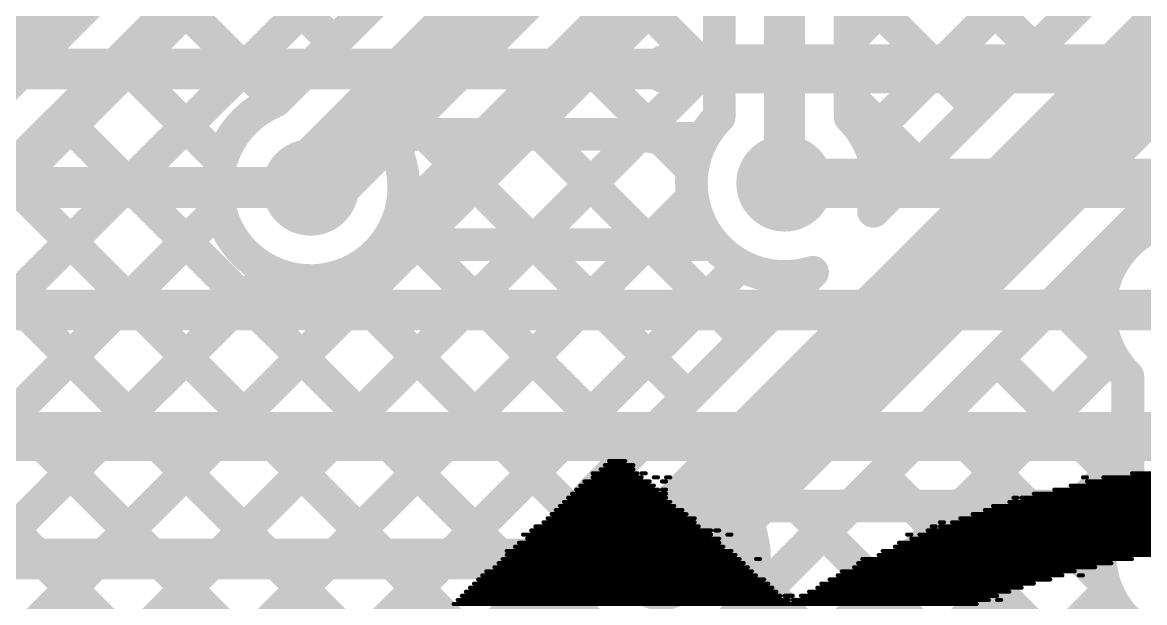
# Model space of a CAD drawing. Header units: millimetres. Extents: x 0 to 214, y 0 to 214.
# Drawn here: x 3.3165 to 3.5911, y 2.2893 to 2.4314 of the extents above; entities that cross this region are included whole.
import ezdxf

# ---------------------------------------------------------------- set-up
doc = ezdxf.new("R2010")
doc.units = ezdxf.units.MM
doc.header["$MEASUREMENT"] = 0
for name, color, linetype in [('BottomLayer', 5, 'Continuous'), ('BottomOverlay', 54, 'Continuous'), ('BottomSolder', 6, 'Continuous'), ('TopLayer', 1, 'Continuous'), ('TopSolder', 216, 'Continuous'), ('ViaHoleLayer', 16, 'Continuous')]:
    doc.layers.add(name, color=color, linetype=linetype)

msp = doc.modelspace()

# ---------------------------------------------------------------- hatches: boundary and pattern name
at = {"layer": 'BottomLayer'}
h = msp.add_hatch(color=5, dxfattribs=at)
edge = h.paths.add_edge_path()
edge.add_arc((3.503, 2.392), 0.01181, 0, 360)
h = msp.add_hatch(color=5, dxfattribs=at)
edge = h.paths.add_edge_path()
edge.add_arc((3.387, 2.391), 0.01181, 0, 360)
h = msp.add_hatch(color=5, dxfattribs=at)
edge = h.paths.add_edge_path()
edge.add_arc((3.47284, 2.3), 0.01181, 0, 360)
at = {"layer": 'BottomSolder'}
h = msp.add_hatch(color=6, dxfattribs=at)
edge = h.paths.add_edge_path()
edge.add_arc((3.387, 2.391), 0.00991, 0, 360)
h = msp.add_hatch(color=6, dxfattribs=at)
edge = h.paths.add_edge_path()
edge.add_arc((3.503, 2.392), 0.00991, 0, 360)
h = msp.add_hatch(color=6, dxfattribs=at)
edge = h.paths.add_edge_path()
edge.add_arc((3.47284, 2.3), 0.00991, 0, 360)
at = {"layer": 'TopLayer'}
h = msp.add_hatch(color=1, dxfattribs=at)
edge = h.paths.add_edge_path()
edge.add_arc((3.503, 2.392), 0.01181, 0, 360)
h = msp.add_hatch(color=1, dxfattribs=at)
edge = h.paths.add_edge_path()
edge.add_arc((3.387, 2.391), 0.01181, 0, 360)
h = msp.add_hatch(color=1, dxfattribs=at)
edge = h.paths.add_edge_path()
edge.add_arc((3.47284, 2.3), 0.01181, 0, 360)
at = {"layer": 'TopSolder'}
h = msp.add_hatch(color=216, dxfattribs=at)
edge = h.paths.add_edge_path()
edge.add_arc((3.387, 2.391), 0.00991, 0, 360)
h = msp.add_hatch(color=216, dxfattribs=at)
edge = h.paths.add_edge_path()
edge.add_arc((3.503, 2.392), 0.00991, 0, 360)
h = msp.add_hatch(color=216, dxfattribs=at)
edge = h.paths.add_edge_path()
edge.add_arc((3.47284, 2.3), 0.00991, 0, 360)
at = {"layer": 'ViaHoleLayer'}
h = msp.add_hatch(color=16, dxfattribs=at)
edge = h.paths.add_edge_path()
edge.add_arc((3.503, 2.392), 0.00591, 0, 360)
h = msp.add_hatch(color=16, dxfattribs=at)
edge = h.paths.add_edge_path()
edge.add_arc((3.387, 2.391), 0.00591, 0, 360)
h = msp.add_hatch(color=16, dxfattribs=at)
edge = h.paths.add_edge_path()
edge.add_arc((3.47284, 2.3), 0.00591, 0, 360)

# ---------------------------------------------------------------- linework, layer by layer
at = {"layer": 'BottomLayer'}
for points, const_width in [([(3.519, 2.42705), (3.77845, 2.6865)], 0.008), ([(3.52307, 2.40284), (3.80673, 2.6865)], 0.008), ([(3.387, 2.391), (3.638, 2.642)], 0.02), ([(3.52476, 2.38515), (3.75922, 2.61962)], 0.008), ([(3.47284, 2.3), (3.77584, 2.603)], 0.025), ([(3.195, 2.308), (3.466, 2.579)], 0.022), ([(3.48946, 2.28338), (3.79246, 2.58638)], 0.008), ([(3.21482, 2.29671), (3.43488, 2.51677)], 0.008), ([(3.114, 2.19176), (3.43573, 2.51349)], 0.008), ([(3.114, 2.16348), (3.44958, 2.49906)], 0.008), ([(3.37845, 2.41215), (3.46481, 2.49851)], 0.008), ([(3.50725, 2.48155), (3.5642, 2.4246)], 0.008), ([(3.40815, 2.38245), (3.48034, 2.45464)], 0.008), ([(3.503, 2.392), (3.503, 2.452)], 0.01), ([(3.3686, 2.45049), (3.3927, 2.42639)], 0.008), ([(3.114, 2.07862), (3.48108, 2.4457)], 0.008), ([(3.46482, 2.43912), (3.487, 2.41694)], 0.008), ([(3.52165, 2.43886), (3.55006, 2.41045)], 0.008), ([(3.35446, 2.43635), (3.37855, 2.41225)], 0.008), ([(3.487, 2.40826), (3.487, 2.43574)], 0.008), ([(3.519, 2.40826), (3.519, 2.43574)], 0.008), ([(3.45068, 2.42498), (3.48042, 2.39524)], 0.008), ([(3.11575, 2.05209), (3.487, 2.42334)], 0.008), ([(3.34032, 2.4222), (3.36511, 2.39741)], 0.008), ([(3.519, 2.41323), (3.53592, 2.39631)], 0.008), ([(3.43654, 2.41084), (3.49349, 2.35388)], 0.008), ([(3.32618, 2.40806), (3.816, 1.91824)], 0.008), ([(3.42239, 2.3967), (3.47935, 2.33974)], 0.008), ([(3.31203, 2.39392), (3.816, 1.88995)], 0.008), ([(3.12989, 2.03795), (3.48046, 2.38851)], 0.008), ([(3.114, 2.13519), (3.36476, 2.38595)], 0.008), ([(3.40825, 2.38255), (3.46521, 2.3256)], 0.008), ([(3.29789, 2.37978), (3.816, 1.86167)], 0.008), ([(3.14404, 2.02381), (3.49216, 2.37193)], 0.008), ([(3.114, 2.10691), (3.3774, 2.37031)], 0.008), ([(3.39341, 2.36911), (3.45188, 2.31064)], 0.008), ([(3.45622, 2.31662), (3.50985, 2.37024)], 0.008), ([(3.28375, 2.36564), (3.816, 1.83338)], 0.008), ([(3.56915, 2.36308), (3.58432, 2.34791)], 0.008), ([(3.2006, 1.96724), (3.58314, 2.34978)], 0.008), ([(3.26961, 2.35149), (3.816, 1.8051)], 0.008), ([(3.55501, 2.34893), (3.58684, 2.3171)], 0.008), ([(3.587, 2.31726), (3.587, 2.34474)], 0.008), ([(3.54087, 2.33479), (3.58112, 2.29453)], 0.008), ([(3.21475, 1.95309), (3.587, 2.32535)], 0.008), ([(3.52672, 2.32065), (3.994, 1.85337)], 0.008), ([(3.51258, 2.30651), (3.83756, 1.98153)], 0.008), ([(3.15818, 2.00966), (3.44935, 2.30084)], 0.008), ([(3.22889, 1.93895), (3.58201, 2.29207)], 0.008), ([(3.49844, 2.29237), (3.82137, 1.96944)], 0.008)]:
    msp.add_lwpolyline(points, dxfattribs=dict(at, const_width=const_width))
for points, const_width in [([(3.3907, 2.42639, 1), (3.3947, 2.42639, 1)], 0.004), ([(3.517, 2.42705, 1), (3.521, 2.42705, 1)], 0.004), ([(3.44868, 2.42498, 1), (3.45268, 2.42498, 1)], 0.004), ([(3.5622, 2.4246, 1), (3.5662, 2.4246, 1)], 0.004), ([(3.33832, 2.4222, 1), (3.34232, 2.4222, 1)], 0.004), ([(3.485, 2.42334, 1), (3.489, 2.42334, 1)], 0.004), ([(3.485, 2.41694, 1), (3.489, 2.41694, 1)], 0.004), ([(3.517, 2.41323, 1), (3.521, 2.41323, 1)], 0.004), ([(3.37645, 2.41215, 1), (3.38045, 2.41215, 1)], 0.004), ([(3.37645, 2.41215, 1), (3.38045, 2.41215, 1)], 0.004), ([(3.37655, 2.41225, 1), (3.38055, 2.41225, 1)], 0.004), ([(3.43454, 2.41084, 1), (3.43854, 2.41084, 1)], 0.004), ([(3.54806, 2.41045, 1), (3.55206, 2.41045, 1)], 0.004), ([(3.32417, 2.40806, 1), (3.32817, 2.40806, 1)], 0.004), ([(3.485, 2.40826, 1), (3.489, 2.40826, 1)], 0.004), ([(3.485, 2.40826, 1), (3.489, 2.40826, 1)], 0.004), ([(3.517, 2.40826, 1), (3.521, 2.40826, 1)], 0.004), ([(3.517, 2.40826, 1), (3.521, 2.40826, 1)], 0.004), ([(3.52107, 2.40284, 1), (3.52507, 2.40284, 1)], 0.004), ([(3.36311, 2.39741, 1), (3.36711, 2.39741, 1)], 0.004), ([(3.382, 2.391, 1), (3.392, 2.391, 1)], 0.01), ([(3.42039, 2.3967, 1), (3.42439, 2.3967, 1)], 0.004), ([(3.53392, 2.39631, 1), (3.53792, 2.39631, 1)], 0.004), ([(3.47842, 2.39524, 1), (3.48242, 2.39524, 1)], 0.004), ([(3.5005, 2.392, 1), (3.5055, 2.392, 1)], 0.005), ([(3.52381, 2.392, 1), (3.52781, 2.392, 1)], 0.004), ([(3.52381, 2.392, 1), (3.52781, 2.392, 1)], 0.004), ([(3.47846, 2.38851, 1), (3.48246, 2.38851, 1)], 0.004), ([(3.36276, 2.38595, 1), (3.36676, 2.38595, 1)], 0.004), ([(3.52276, 2.38515, 1), (3.52676, 2.38515, 1)], 0.004), ([(3.52276, 2.38515, 1), (3.52676, 2.38515, 1)], 0.004), ([(3.40615, 2.38245, 1), (3.41015, 2.38245, 1)], 0.004), ([(3.40615, 2.38245, 1), (3.41015, 2.38245, 1)], 0.004), ([(3.40625, 2.38255, 1), (3.41025, 2.38255, 1)], 0.004), ([(3.49016, 2.37193, 1), (3.49416, 2.37193, 1)], 0.004), ([(3.3754, 2.37031, 1), (3.3794, 2.37031, 1)], 0.004), ([(3.39141, 2.36911, 1), (3.39541, 2.36911, 1)], 0.004), ([(3.50785, 2.37024, 1), (3.51185, 2.37024, 1)], 0.004), ([(3.50785, 2.37024, 1), (3.51185, 2.37024, 1)], 0.004), ([(3.56715, 2.36308, 1), (3.57115, 2.36308, 1)], 0.004), ([(3.49149, 2.35388, 1), (3.49549, 2.35388, 1)], 0.004), ([(3.58114, 2.34978, 1), (3.58514, 2.34978, 1)], 0.004), ([(3.55301, 2.34893, 1), (3.55701, 2.34893, 1)], 0.004), ([(3.58232, 2.34791, 1), (3.58632, 2.34791, 1)], 0.004), ([(3.585, 2.34474, 1), (3.589, 2.34474, 1)], 0.004), ([(3.585, 2.34474, 1), (3.589, 2.34474, 1)], 0.004), ([(3.47735, 2.33974, 1), (3.48135, 2.33974, 1)], 0.004), ([(3.53887, 2.33479, 1), (3.54287, 2.33479, 1)], 0.004), ([(3.46321, 2.3256, 1), (3.46721, 2.3256, 1)], 0.004), ([(3.585, 2.32535, 1), (3.589, 2.32535, 1)], 0.004), ([(3.52472, 2.32065, 1), (3.52872, 2.32065, 1)], 0.004), ([(3.45422, 2.31662, 1), (3.45822, 2.31662, 1)], 0.004), ([(3.45422, 2.31662, 1), (3.45822, 2.31662, 1)], 0.004), ([(3.58484, 2.3171, 1), (3.58884, 2.3171, 1)], 0.004), ([(3.585, 2.31726, 1), (3.589, 2.31726, 1)], 0.004), ([(3.585, 2.31726, 1), (3.589, 2.31726, 1)], 0.004), ([(3.44988, 2.31064, 1), (3.45388, 2.31064, 1)], 0.004), ([(3.46659, 2.3, 1), (3.47909, 2.3, 1)], 0.0125), ([(3.51058, 2.30651, 1), (3.51458, 2.30651, 1)], 0.004), ([(3.44735, 2.30084, 1), (3.45135, 2.30084, 1)], 0.004), ([(3.57912, 2.29453, 1), (3.58312, 2.29453, 1)], 0.004), ([(3.49644, 2.29237, 1), (3.50044, 2.29237, 1)], 0.004), ([(3.58001, 2.29207, 1), (3.58401, 2.29207, 1)], 0.004)]:
    msp.add_lwpolyline(points, format="xyb", close=True, dxfattribs=dict(at, const_width=const_width))
at = {"layer": 'BottomLayer', "const_width": 0.008}
for points in [[(3.40815, 2.38245, -1.510411), (3.37845, 2.41215)], [(3.50985, 2.37024, -0.7878), (3.487, 2.40826)], [(3.519, 2.40826, -0.200996), (3.52581, 2.392)], [(3.52581, 2.392, -0.076353), (3.52476, 2.38515)], [(3.587, 2.34474, -1.503118), (3.62581, 2.361)], [(3.48946, 2.28338, -1), (3.45622, 2.31662)], [(3.62581, 2.301, -1.503118), (3.587, 2.31726)]]:
    msp.add_lwpolyline(points, format="xyb", dxfattribs=at)
at = {"layer": 'BottomOverlay', "const_width": 0.001}
for points in [[(3.459, 2.323), (3.466, 2.323)], [(3.46, 2.324), (3.464, 2.324)], [(3.456, 2.321), (3.467, 2.321)], [(3.456, 2.32), (3.468, 2.32)], [(3.458, 2.322), (3.466, 2.322)], [(3.468, 2.321), (3.469, 2.321)], [(3.471, 2.32), (3.472, 2.32)], [(3.474, 2.32), (3.475, 2.32)], [(3.576, 2.32), (3.577, 2.32)], [(3.581, 2.32), (3.669, 2.32)], [(3.588, 2.321), (3.662, 2.321)], [(3.453, 2.318), (3.471, 2.318)], [(3.454, 2.319), (3.47, 2.319)], [(3.473, 2.319), (3.474, 2.319)], [(3.573, 2.318), (3.678, 2.318)], [(3.577, 2.319), (3.674, 2.319)], [(3.45, 2.315), (3.474, 2.315)], [(3.451, 2.316), (3.474, 2.316)], [(3.452, 2.317), (3.472, 2.317)], [(3.473, 2.317), (3.474, 2.317)], [(3.559, 2.315), (3.56, 2.315)], [(3.561, 2.315), (3.69, 2.315)], [(3.564, 2.316), (3.686, 2.316)], [(3.569, 2.317), (3.682, 2.317)], [(3.447, 2.312), (3.478, 2.312)], [(3.448, 2.313), (3.476, 2.313)], [(3.449, 2.314), (3.475, 2.314)], [(3.552, 2.312), (3.7, 2.312)], [(3.554, 2.313), (3.696, 2.313)], [(3.558, 2.314), (3.693, 2.314)], [(3.444, 2.309), (3.481, 2.309)], [(3.445, 2.31), (3.481, 2.31)], [(3.446, 2.311), (3.479, 2.311)], [(3.541, 2.309), (3.542, 2.309)], [(3.544, 2.309), (3.707, 2.309)], [(3.546, 2.31), (3.704, 2.31)], [(3.549, 2.311), (3.702, 2.311)], [(3.441, 2.307), (3.485, 2.307)], [(3.442, 2.308), (3.482, 2.308)], [(3.486, 2.307), (3.487, 2.307)], [(3.538, 2.307), (3.713, 2.307)], [(3.539, 2.308), (3.54, 2.308)], [(3.541, 2.308), (3.71, 2.308)], [(3.438, 2.304), (3.487, 2.304)], [(3.439, 2.306), (3.485, 2.306)], [(3.44, 2.305), (3.487, 2.305)], [(3.489, 2.306), (3.49, 2.306)], [(3.531, 2.304), (3.72, 2.304)], [(3.533, 2.306), (3.534, 2.306)], [(3.534, 2.305), (3.717, 2.305)], [(3.536, 2.306), (3.715, 2.306)], [(3.435, 2.302), (3.49, 2.302)], [(3.435, 2.301), (3.491, 2.301)], [(3.437, 2.303), (3.488, 2.303)], [(3.526, 2.301), (3.595, 2.301)], [(3.527, 2.302), (3.603, 2.302)], [(3.53, 2.303), (3.612, 2.303)], [(3.432, 2.298), (3.494, 2.298)], [(3.433, 2.299), (3.493, 2.299)], [(3.434, 2.3), (3.492, 2.3)], [(3.496, 2.3), (3.497, 2.3)], [(3.52, 2.298), (3.579, 2.298)], [(3.521, 2.299), (3.583, 2.299)], [(3.522, 2.3), (3.588, 2.3)], [(3.429, 2.296), (3.496, 2.296)], [(3.43, 2.297), (3.495, 2.297)], [(3.516, 2.296), (3.571, 2.296)], [(3.517, 2.297), (3.574, 2.297)], [(3.575, 2.296), (3.576, 2.296)], [(3.426, 2.293), (3.5, 2.293)], [(3.427, 2.294), (3.499, 2.294)], [(3.428, 2.295), (3.498, 2.295)], [(3.511, 2.293), (3.561, 2.293)], [(3.512, 2.294), (3.564, 2.294)], [(3.514, 2.295), (3.568, 2.295)], [(3.423, 2.29), (3.504, 2.29)], [(3.424, 2.291), (3.502, 2.291)], [(3.425, 2.292), (3.501, 2.292)], [(3.503, 2.291), (3.505, 2.291)], [(3.505, 2.29), (3.553, 2.29)], [(3.507, 2.291), (3.555, 2.291)], [(3.509, 2.292), (3.558, 2.292)], [(3.555, 2.29), (3.556, 2.29)], [(3.422, 2.289), (3.55, 2.289)]]:
    msp.add_lwpolyline(points, dxfattribs=at)
at = {"layer": 'BottomOverlay', "const_width": 0.0005}
for points in [[(3.45875, 2.323, 1), (3.45925, 2.323, 1)], [(3.45975, 2.324, 1), (3.46025, 2.324, 1)], [(3.46375, 2.324, 1), (3.46425, 2.324, 1)], [(3.46575, 2.323, 1), (3.46625, 2.323, 1)], [(3.45575, 2.321, 1), (3.45625, 2.321, 1)], [(3.45575, 2.32, 1), (3.45625, 2.32, 1)], [(3.45775, 2.322, 1), (3.45825, 2.322, 1)], [(3.46575, 2.322, 1), (3.46625, 2.322, 1)], [(3.46675, 2.321, 1), (3.46725, 2.321, 1)], [(3.46775, 2.321, 1), (3.46825, 2.321, 1)], [(3.46775, 2.32, 1), (3.46825, 2.32, 1)], [(3.46875, 2.321, 1), (3.46925, 2.321, 1)], [(3.47075, 2.32, 1), (3.47125, 2.32, 1)], [(3.47175, 2.32, 1), (3.47225, 2.32, 1)], [(3.47375, 2.32, 1), (3.47425, 2.32, 1)], [(3.47475, 2.32, 1), (3.47525, 2.32, 1)], [(3.57575, 2.32, 1), (3.57625, 2.32, 1)], [(3.57675, 2.32, 1), (3.57725, 2.32, 1)], [(3.58075, 2.32, 1), (3.58125, 2.32, 1)], [(3.58775, 2.321, 1), (3.58825, 2.321, 1)], [(3.45275, 2.318, 1), (3.45325, 2.318, 1)], [(3.45375, 2.319, 1), (3.45425, 2.319, 1)], [(3.46975, 2.319, 1), (3.47025, 2.319, 1)], [(3.47075, 2.318, 1), (3.47125, 2.318, 1)], [(3.47275, 2.319, 1), (3.47325, 2.319, 1)], [(3.47375, 2.319, 1), (3.47425, 2.319, 1)], [(3.57275, 2.318, 1), (3.57325, 2.318, 1)], [(3.57675, 2.319, 1), (3.57725, 2.319, 1)], [(3.44975, 2.315, 1), (3.45025, 2.315, 1)], [(3.45075, 2.316, 1), (3.45125, 2.316, 1)], [(3.45175, 2.317, 1), (3.45225, 2.317, 1)], [(3.47175, 2.317, 1), (3.47225, 2.317, 1)], [(3.47275, 2.317, 1), (3.47325, 2.317, 1)], [(3.47375, 2.317, 1), (3.47425, 2.317, 1)], [(3.47375, 2.316, 1), (3.47425, 2.316, 1)], [(3.47375, 2.315, 1), (3.47425, 2.315, 1)], [(3.55875, 2.315, 1), (3.55925, 2.315, 1)], [(3.55975, 2.315, 1), (3.56025, 2.315, 1)], [(3.56075, 2.315, 1), (3.56125, 2.315, 1)], [(3.56375, 2.316, 1), (3.56425, 2.316, 1)], [(3.56875, 2.317, 1), (3.56925, 2.317, 1)], [(3.44675, 2.312, 1), (3.44725, 2.312, 1)], [(3.44775, 2.313, 1), (3.44825, 2.313, 1)], [(3.44875, 2.314, 1), (3.44925, 2.314, 1)], [(3.47475, 2.314, 1), (3.47525, 2.314, 1)], [(3.47575, 2.313, 1), (3.47625, 2.313, 1)], [(3.47775, 2.312, 1), (3.47825, 2.312, 1)], [(3.55175, 2.312, 1), (3.55225, 2.312, 1)], [(3.55375, 2.313, 1), (3.55425, 2.313, 1)], [(3.55775, 2.314, 1), (3.55825, 2.314, 1)], [(3.44375, 2.309, 1), (3.44425, 2.309, 1)], [(3.44475, 2.31, 1), (3.44525, 2.31, 1)], [(3.44575, 2.311, 1), (3.44625, 2.311, 1)], [(3.47875, 2.311, 1), (3.47925, 2.311, 1)], [(3.48075, 2.31, 1), (3.48125, 2.31, 1)], [(3.48075, 2.309, 1), (3.48125, 2.309, 1)], [(3.54075, 2.309, 1), (3.54125, 2.309, 1)], [(3.54175, 2.309, 1), (3.54225, 2.309, 1)], [(3.54375, 2.309, 1), (3.54425, 2.309, 1)], [(3.54575, 2.31, 1), (3.54625, 2.31, 1)], [(3.54875, 2.311, 1), (3.54925, 2.311, 1)], [(3.44075, 2.307, 1), (3.44125, 2.307, 1)], [(3.44175, 2.308, 1), (3.44225, 2.308, 1)], [(3.48175, 2.308, 1), (3.48225, 2.308, 1)], [(3.48475, 2.307, 1), (3.48525, 2.307, 1)], [(3.48575, 2.307, 1), (3.48625, 2.307, 1)], [(3.48675, 2.307, 1), (3.48725, 2.307, 1)], [(3.53775, 2.307, 1), (3.53825, 2.307, 1)], [(3.53875, 2.308, 1), (3.53925, 2.308, 1)], [(3.53975, 2.308, 1), (3.54025, 2.308, 1)], [(3.54075, 2.308, 1), (3.54125, 2.308, 1)], [(3.43775, 2.304, 1), (3.43825, 2.304, 1)], [(3.43875, 2.306, 1), (3.43925, 2.306, 1)], [(3.43975, 2.305, 1), (3.44025, 2.305, 1)], [(3.48475, 2.306, 1), (3.48525, 2.306, 1)], [(3.48675, 2.305, 1), (3.48725, 2.305, 1)], [(3.48675, 2.304, 1), (3.48725, 2.304, 1)], [(3.48875, 2.306, 1), (3.48925, 2.306, 1)], [(3.48975, 2.306, 1), (3.49025, 2.306, 1)], [(3.53075, 2.304, 1), (3.53125, 2.304, 1)], [(3.53275, 2.306, 1), (3.53325, 2.306, 1)], [(3.53375, 2.306, 1), (3.53425, 2.306, 1)], [(3.53375, 2.305, 1), (3.53425, 2.305, 1)], [(3.53575, 2.306, 1), (3.53625, 2.306, 1)], [(3.43475, 2.302, 1), (3.43525, 2.302, 1)], [(3.43475, 2.301, 1), (3.43525, 2.301, 1)], [(3.43675, 2.303, 1), (3.43725, 2.303, 1)], [(3.48775, 2.303, 1), (3.48825, 2.303, 1)], [(3.48975, 2.302, 1), (3.49025, 2.302, 1)], [(3.49075, 2.301, 1), (3.49125, 2.301, 1)], [(3.52575, 2.301, 1), (3.52625, 2.301, 1)], [(3.52675, 2.302, 1), (3.52725, 2.302, 1)], [(3.52975, 2.303, 1), (3.53025, 2.303, 1)], [(3.43175, 2.298, 1), (3.43225, 2.298, 1)], [(3.43275, 2.299, 1), (3.43325, 2.299, 1)], [(3.43375, 2.3, 1), (3.43425, 2.3, 1)], [(3.49175, 2.3, 1), (3.49225, 2.3, 1)], [(3.49275, 2.299, 1), (3.49325, 2.299, 1)], [(3.49375, 2.298, 1), (3.49425, 2.298, 1)], [(3.49575, 2.3, 1), (3.49625, 2.3, 1)], [(3.49675, 2.3, 1), (3.49725, 2.3, 1)], [(3.51975, 2.298, 1), (3.52025, 2.298, 1)], [(3.52075, 2.299, 1), (3.52125, 2.299, 1)], [(3.52175, 2.3, 1), (3.52225, 2.3, 1)], [(3.57875, 2.298, 1), (3.57925, 2.298, 1)], [(3.58275, 2.299, 1), (3.58325, 2.299, 1)], [(3.58775, 2.3, 1), (3.58825, 2.3, 1)], [(3.42875, 2.296, 1), (3.42925, 2.296, 1)], [(3.42975, 2.297, 1), (3.43025, 2.297, 1)], [(3.49475, 2.297, 1), (3.49525, 2.297, 1)], [(3.49575, 2.296, 1), (3.49625, 2.296, 1)], [(3.51575, 2.296, 1), (3.51625, 2.296, 1)], [(3.51675, 2.297, 1), (3.51725, 2.297, 1)], [(3.57075, 2.296, 1), (3.57125, 2.296, 1)], [(3.57375, 2.297, 1), (3.57425, 2.297, 1)], [(3.57475, 2.296, 1), (3.57525, 2.296, 1)], [(3.57575, 2.296, 1), (3.57625, 2.296, 1)], [(3.42575, 2.293, 1), (3.42625, 2.293, 1)], [(3.42675, 2.294, 1), (3.42725, 2.294, 1)], [(3.42775, 2.295, 1), (3.42825, 2.295, 1)], [(3.49775, 2.295, 1), (3.49825, 2.295, 1)], [(3.49875, 2.294, 1), (3.49925, 2.294, 1)], [(3.49975, 2.293, 1), (3.50025, 2.293, 1)], [(3.51075, 2.293, 1), (3.51125, 2.293, 1)], [(3.51175, 2.294, 1), (3.51225, 2.294, 1)], [(3.51375, 2.295, 1), (3.51425, 2.295, 1)], [(3.56075, 2.293, 1), (3.56125, 2.293, 1)], [(3.56375, 2.294, 1), (3.56425, 2.294, 1)], [(3.56775, 2.295, 1), (3.56825, 2.295, 1)], [(3.42275, 2.29, 1), (3.42325, 2.29, 1)], [(3.42375, 2.291, 1), (3.42425, 2.291, 1)], [(3.42475, 2.292, 1), (3.42525, 2.292, 1)], [(3.50075, 2.292, 1), (3.50125, 2.292, 1)], [(3.50175, 2.291, 1), (3.50225, 2.291, 1)], [(3.50275, 2.291, 1), (3.50325, 2.291, 1)], [(3.50375, 2.29, 1), (3.50425, 2.29, 1)], [(3.50475, 2.291, 1), (3.50525, 2.291, 1)], [(3.50475, 2.29, 1), (3.50525, 2.29, 1)], [(3.50675, 2.291, 1), (3.50725, 2.291, 1)], [(3.50875, 2.292, 1), (3.50925, 2.292, 1)], [(3.55275, 2.29, 1), (3.55325, 2.29, 1)], [(3.55475, 2.291, 1), (3.55525, 2.291, 1)], [(3.55475, 2.29, 1), (3.55525, 2.29, 1)], [(3.55575, 2.29, 1), (3.55625, 2.29, 1)], [(3.55775, 2.292, 1), (3.55825, 2.292, 1)], [(3.42175, 2.289, 1), (3.42225, 2.289, 1)], [(3.54975, 2.289, 1), (3.55025, 2.289, 1)]]:
    msp.add_lwpolyline(points, format="xyb", close=True, dxfattribs=at)
at = {"layer": 'TopLayer'}
for points, const_width in [([(3.21688, 2.42), (3.474, 2.42)], 0.01), ([(3.474, 2.42), (4.28913, 2.42)], 0.012), ([(3.40574, 2.404), (3.46826, 2.404)], 0.008), ([(3.40769, 2.4006), (3.41109, 2.404)], 0.008), ([(3.41238, 2.377), (3.43938, 2.404)], 0.008), ([(3.41509, 2.404), (3.44209, 2.377)], 0.008), ([(3.44066, 2.377), (3.46766, 2.404)], 0.008), ([(3.44337, 2.404), (3.47037, 2.377)], 0.008), ([(3.4726, 2.40306), (3.48042, 2.39524)], 0.008), ([(3.474, 2.403), (3.48302, 2.403)], 0.008), ([(3.503, 2.392), (4.288, 2.392)], 0.012), ([(3.22183, 2.391), (3.387, 2.391)], 0.01), ([(3.46895, 2.377), (3.48046, 2.38851)], 0.008), ([(3.40821, 2.3826), (3.41381, 2.377)], 0.008), ([(3.40501, 2.377), (3.48581, 2.377)], 0.008), ([(3.22779, 2.361), (3.603, 2.361)], 0.01), ([(3.23475, 2.33), (4.255, 2.33)], 0.012), ([(3.35728, 2.12391), (3.54637, 2.313)], 0.008), ([(3.38556, 2.12391), (3.57465, 2.313)], 0.008), ([(3.48948, 2.2844), (3.51808, 2.313)], 0.008), ([(3.49158, 2.313), (3.5836, 2.313)], 0.008), ([(3.50609, 2.313), (3.83709, 1.982)], 0.008), ([(3.53437, 2.313), (4.00827, 1.8391)], 0.008), ([(3.56266, 2.313), (3.58112, 2.29453)], 0.008), ([(3.238, 2.3), (3.47284, 2.3)], 0.01), ([(3.49522, 2.29559), (3.80881, 1.982)], 0.008), ([(3.41385, 2.12391), (3.58201, 2.29207)], 0.008)]:
    msp.add_lwpolyline(points, dxfattribs=dict(at, const_width=const_width))
for points, const_width in [([(3.471, 2.42, 1), (3.477, 2.42, 1)], 0.006), ([(3.4715, 2.42, 1), (3.4765, 2.42, 1)], 0.005), ([(3.40374, 2.404, 1), (3.40774, 2.404, 1)], 0.004), ([(3.40374, 2.404, 1), (3.40774, 2.404, 1)], 0.004), ([(3.40909, 2.404, 1), (3.41309, 2.404, 1)], 0.004), ([(3.41309, 2.404, 1), (3.41709, 2.404, 1)], 0.004), ([(3.43738, 2.404, 1), (3.44138, 2.404, 1)], 0.004), ([(3.44137, 2.404, 1), (3.44537, 2.404, 1)], 0.004), ([(3.46566, 2.404, 1), (3.46966, 2.404, 1)], 0.004), ([(3.46626, 2.404, 1), (3.47026, 2.404, 1)], 0.004), ([(3.46626, 2.404, 1), (3.47026, 2.404, 1)], 0.004), ([(3.4706, 2.40306, 1), (3.4746, 2.40306, 1)], 0.004), ([(3.472, 2.403, 1), (3.476, 2.403, 1)], 0.004), ([(3.472, 2.403, 1), (3.476, 2.403, 1)], 0.004), ([(3.48102, 2.403, 1), (3.48502, 2.403, 1)], 0.004), ([(3.48102, 2.403, 1), (3.48502, 2.403, 1)], 0.004), ([(3.40569, 2.4006, 1), (3.40969, 2.4006, 1)], 0.004), ([(3.47842, 2.39524, 1), (3.48242, 2.39524, 1)], 0.004), ([(3.5, 2.392, 1), (3.506, 2.392, 1)], 0.006), ([(3.3845, 2.391, 1), (3.3895, 2.391, 1)], 0.005), ([(3.40781, 2.391, 1), (3.41181, 2.391, 1)], 0.004), ([(3.40781, 2.391, 1), (3.41181, 2.391, 1)], 0.004), ([(3.47846, 2.38851, 1), (3.48246, 2.38851, 1)], 0.004), ([(3.40621, 2.3826, 1), (3.41021, 2.3826, 1)], 0.004), ([(3.40301, 2.377, 1), (3.40701, 2.377, 1)], 0.004), ([(3.40301, 2.377, 1), (3.40701, 2.377, 1)], 0.004), ([(3.41038, 2.377, 1), (3.41438, 2.377, 1)], 0.004), ([(3.41181, 2.377, 1), (3.41581, 2.377, 1)], 0.004), ([(3.43866, 2.377, 1), (3.44266, 2.377, 1)], 0.004), ([(3.44009, 2.377, 1), (3.44409, 2.377, 1)], 0.004), ([(3.46695, 2.377, 1), (3.47095, 2.377, 1)], 0.004), ([(3.46837, 2.377, 1), (3.47237, 2.377, 1)], 0.004), ([(3.48381, 2.377, 1), (3.48781, 2.377, 1)], 0.004), ([(3.48381, 2.377, 1), (3.48781, 2.377, 1)], 0.004), ([(3.48958, 2.313, 1), (3.49358, 2.313, 1)], 0.004), ([(3.48958, 2.313, 1), (3.49358, 2.313, 1)], 0.004), ([(3.50409, 2.313, 1), (3.50809, 2.313, 1)], 0.004), ([(3.51608, 2.313, 1), (3.52008, 2.313, 1)], 0.004), ([(3.53237, 2.313, 1), (3.53637, 2.313, 1)], 0.004), ([(3.54437, 2.313, 1), (3.54837, 2.313, 1)], 0.004), ([(3.56066, 2.313, 1), (3.56466, 2.313, 1)], 0.004), ([(3.57265, 2.313, 1), (3.57665, 2.313, 1)], 0.004), ([(3.5816, 2.313, 1), (3.5856, 2.313, 1)], 0.004), ([(3.5816, 2.313, 1), (3.5856, 2.313, 1)], 0.004), ([(3.47034, 2.3, 1), (3.47534, 2.3, 1)], 0.005), ([(3.49365, 2.3, 1), (3.49765, 2.3, 1)], 0.004), ([(3.49365, 2.3, 1), (3.49765, 2.3, 1)], 0.004), ([(3.49322, 2.29559, 1), (3.49722, 2.29559, 1)], 0.004), ([(3.57912, 2.29453, 1), (3.58312, 2.29453, 1)], 0.004), ([(3.58001, 2.29207, 1), (3.58401, 2.29207, 1)], 0.004)]:
    msp.add_lwpolyline(points, format="xyb", close=True, dxfattribs=dict(at, const_width=const_width))
at = {"layer": 'TopLayer', "const_width": 0.008}
for points in [[(3.40574, 2.404, -0.152768), (3.40981, 2.391)], [(3.474, 2.403, -0.086389), (3.46826, 2.404)], [(3.48581, 2.377, -0.31504), (3.48302, 2.403)], [(3.40981, 2.391, -0.166716), (3.40501, 2.377)], [(3.49158, 2.313, -0.152768), (3.49565, 2.3)], [(3.61926, 2.285, -0.894093), (3.5836, 2.313)], [(3.49565, 2.3, -0.671081), (3.45658, 2.284)]]:
    msp.add_lwpolyline(points, format="xyb", dxfattribs=at)

doc.saveas('drawing.dxf')
